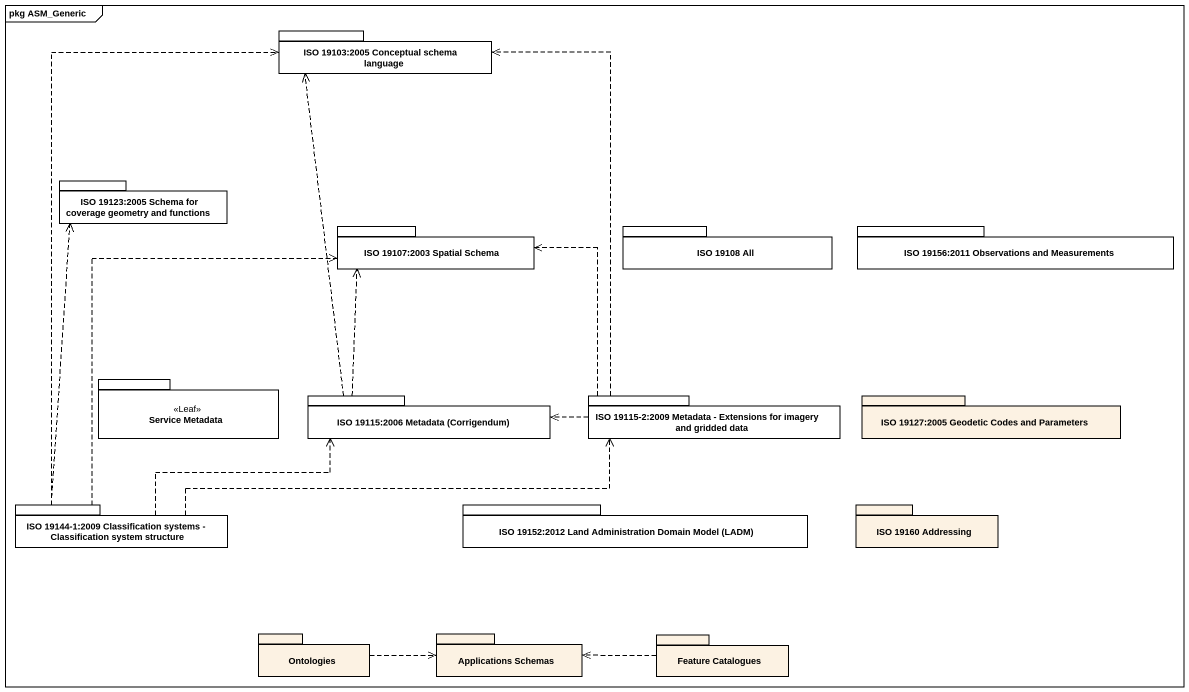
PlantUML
@startuml
mainframe pkg ASM_Generic
package "ISO 19103:2005 Conceptual schema language" as ISO_19103_2005_Conceptual {
}
package "ISO 19123:2005 Schema for coverage geometry and functions" as ISO_19123_2005_Schema_for {
}
package "ISO 19107:2003 Spatial Schema" as ISO_19107_2003_Spatial {
}
package "ISO 19108 All" as ISO_19108_All {
}
package "ISO 19156:2011 Observations and Measurements" as ISO_19156_2011_Observations {
}
package "Service Metadata" as Service_Metadata <<Leaf>> {
}
package "ISO 19115:2006 Metadata (Corrigendum)" as ISO_19115_2006_Metadata {
}
package "ISO 19115-2:2009 Metadata - Extensions for imagery and gridded data" as ISO_19115_2_2009_Metadata {
}
package "ISO 19127:2005 Geodetic Codes and Parameters" as ISO_19127_2005_Geodetic #FCF2E3 {
}
package "ISO 19144-1:2009 Classification systems - Classification system structure" as ISO_19144_1_2009 {
}
package "ISO 19152:2012 Land Administration Domain Model (LADM)" as ISO_19152_2012_Land {
}
package "ISO 19160 Addressing" as ISO_19160_Addressing #FCF2E3 {
}
package Ontologies #FCF2E3 {
}
package "Applications Schemas" as Applications_Schemas #FCF2E3 {
}
package "Feature Catalogues" as Feature_Catalogues #FCF2E3 {
}
ISO_19115_2006_Metadata .up.> ISO_19103_2005_Conceptual
ISO_19115_2006_Metadata .up.> ISO_19107_2003_Spatial
ISO_19115_2_2009_Metadata .up.> ISO_19103_2005_Conceptual
ISO_19115_2_2009_Metadata .up.> ISO_19107_2003_Spatial
ISO_19115_2_2009_Metadata .left.> ISO_19115_2006_Metadata
ISO_19144_1_2009 .up.> ISO_19103_2005_Conceptual
ISO_19144_1_2009 .up.> ISO_19123_2005_Schema_for
ISO_19144_1_2009 .up.> ISO_19107_2003_Spatial
ISO_19144_1_2009 .right.> ISO_19115_2006_Metadata
ISO_19144_1_2009 .right.> ISO_19115_2_2009_Metadata
Ontologies .right.> Applications_Schemas
Feature_Catalogues .left.> Applications_Schemas
@enduml
